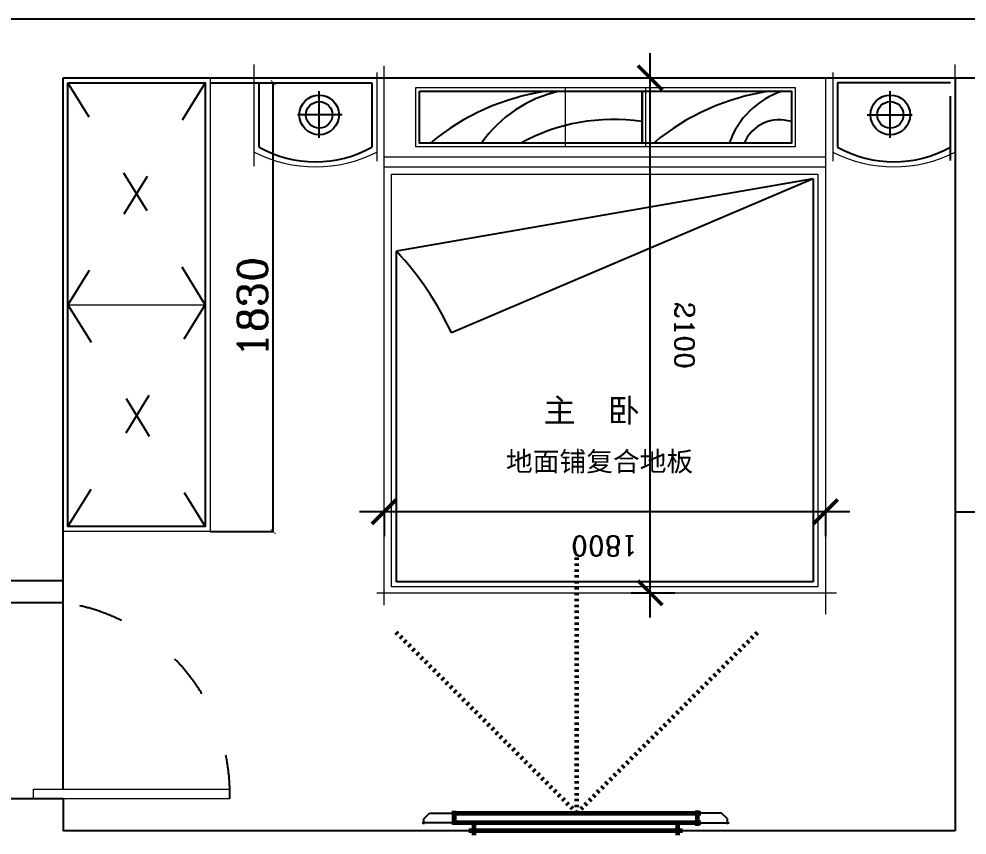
# Model space of a CAD drawing. Header units: millimetres. Extents: x 512961 to 1001058, y -961995 to -458543.
# Drawn here: x 812415 to 816283, y -914787 to -911459 of the extents above; entities that cross this region are included whole.
import ezdxf

# ---------------------------------------------------------------- set-up
doc = ezdxf.new("R2010")
doc.units = ezdxf.units.MM
doc.header["$MEASUREMENT"] = 0
doc.header["$PDMODE"] = 3
doc.linetypes.add('ACAD_ISO03W100', pattern=[30, 12, -18])
doc.layers.get('0').update_dxf_attribs({"linetype": 'CONTINUOUS'})
doc.layers.get('DEFPOINTS').update_dxf_attribs({"linetype": 'CONTINUOUS'})
for name, color, linetype in [('FIXTURE', 2, 'CONTINUOUS'), ('txt', 7, 'CONTINUOUS'), ('WINDOW', 5, 'CONTINUOUS'), ('地面', 8, 'CONTINUOUS'), ('装饰细节', 1, 'CONTINUOUS')]:
    doc.layers.add(name, color=color, linetype=linetype)
doc.layers.add('基线', color=147, linetype='CONTINUOUS', lineweight=60)
doc.layers.add('门窗', color=4, linetype='CONTINUOUS', lineweight=13)
doc.styles.get("Standard").update_dxf_attribs({"font": 'complex.shx', "bigfont": 'hzxy.shx'})
doc.dimstyles.new('LMDIM40', dxfattribs={"dimtxt": 80, "dimasz": 20, "dimexe": 0, "dimexo": 0, "dimgap": 25, "dimtad": 1, "dimdec": 0, "dimzin": 0, "dimdsep": 46, "dimtxsty": 'Standard', "dimblk1": 'DOT', "dimblk2": 'DOT', "dimsah": 1, "dimcen": 0, "dimclrd": 2, "dimclre": 2, "dimclrt": 2, "dimadec": 0, "dimazin": 0, "dimtfac": 1, "dimtdec": 0, "dimtmove": 2, "dimatfit": 3, "dimldrblk": 'DOT', "dimfxl": 0, "dimtolj": 1, "dimtzin": 0, "dimarcsym": 0})
doc.dimstyles.new('副本ISO-25', dxfattribs={"dimtxt": 80, "dimasz": 100, "dimexe": 100, "dimexo": 100, "dimgap": 100, "dimtad": 1, "dimdec": 0, "dimdsep": 46, "dimtxsty": 'Standard', "dimblk": 'ARCHTICK', "dimcen": 100, "dimdle": 100, "dimclrd": 250, "dimclre": 250, "dimclrt": 147, "dimadec": 0, "dimazin": 0, "dimtfac": 1, "dimtdec": 0, "dimtmove": 0, "dimatfit": 3, "dimfxl": 0, "dimarcsym": 0})

# ---------------------------------------------------------------- blocks, each defined once
blk = doc.blocks.new('A$C1F987A59')
at = {"color": 250, "linetype": 'ACAD_ISO03W100'}
for q in [(1035.1, 1846.7), (1417.6, 923.4), (1035.1, 0)]:
    blk.add_line((111.8, 923.4), q, dxfattribs=at)
at = {"color": 147}
for p, q in [((61.8, 1555.5), (61.8, 288.7)), ((111.8, 291.2), (111.8, 1555.5)), ((124.4, 1537.2), (46.8, 1537.2)), ((21.8, 1462.3), (21.8, 371.7)), ((61.8, 1437.2), (0, 1437.2)), ((61.8, 397.2), (0, 397.2)), ((53.4, 297.2), (124.1, 297.2)), ((111.8, 297.2), (61.8, 297.2))]:
    blk.add_line(p, q, dxfattribs=at)
at = {"layer": '地面', "color": 250}
for p, q in [((61.8, 1537.2), (61.8, 1700.7)), ((55.8, 1691.8), (81.8, 1691.8)), ((81.8, 1691.8), (111.8, 1661.8)), ((111.8, 1661.8), (111.8, 1537.2)), ((61.8, 297.2), (61.8, 133.8)), ((111.8, 172.7), (111.8, 297.2)), ((81.8, 142.7), (111.8, 172.7)), ((55.8, 142.7), (81.8, 142.7))]:
    blk.add_line(p, q, dxfattribs=at)
blk = doc.blocks.new('A$C443E5640')
at = {"layer": '基线', "color": 7, "xscale": -1}
blk.add_blockref('A$C1F987A59', (1417.6, 0), dxfattribs=at)
blk = doc.blocks.new('_ArchTick')
at = {"color": 0, "linetype": 'ByBlock', "const_width": 0.15}
blk.add_lwpolyline([(-0.5, -0.5), (0.5, 0.5)], dxfattribs=at)
blk = doc.blocks.new('*D584')
at = {"color": 250, "lineweight": -2}
for p, q in [((787883.5, -913516), (787883.5, -913624.6)), ((789683.5, -913516), (789683.5, -913624.6)), ((789783.5, -913524.6), (787783.5, -913524.6))]:
    blk.add_line(p, q, dxfattribs=at)
at = {"layer": 'DEFPOINTS', "color": 0}
for p in [(787883.5, -913416), (789683.5, -913416), (787883.5, -913524.6)]:
    blk.add_point(p, dxfattribs=at)
at = {"color": 250, "lineweight": -2, "xscale": 100, "yscale": 100, "zscale": 100, "rotation": 180}
blk.add_blockref('_ArchTick', (787883.5, -913524.6), dxfattribs=at)
at = {"color": 250, "lineweight": -2, "xscale": 100, "yscale": 100, "zscale": 100}
blk.add_blockref('_ArchTick', (789683.5, -913524.6), dxfattribs=at)
at = {"color": 147, "insert": (788783.5, -913664.6), "char_height": 80, "attachment_point": 5, "rotation": 180}
blk.add_mtext('1800', dxfattribs=at)
blk = doc.blocks.new('*D585')
at = {"color": 250, "lineweight": -2}
for p, q in [((788968.9, -913955.3), (788968.9, -911655.3)), ((788863.8, -911755.3), (789068.9, -911755.3)), ((788890.8, -913855.3), (789068.9, -913855.3))]:
    blk.add_line(p, q, dxfattribs=at)
at = {"layer": 'DEFPOINTS', "color": 0}
for p in [(788763.8, -911755.3), (788968.9, -911755.3), (788790.8, -913855.3)]:
    blk.add_point(p, dxfattribs=at)
at = {"color": 250, "lineweight": -2, "xscale": 100, "yscale": 100, "zscale": 100}
for p, rotation in [((788968.9, -911755.3), 90), ((788968.9, -913855.3), 270)]:
    blk.add_blockref('_ArchTick', p, dxfattribs=dict(at, rotation=rotation))
at = {"color": 147, "insert": (789108.9, -912805.3), "char_height": 80, "attachment_point": 5, "rotation": 270}
blk.add_mtext('2100', dxfattribs=at)
blk = doc.blocks.new('*D1132')
at = {"layer": 'DEFPOINTS', "color": 0}
for p in [(813195.3, -911719.5), (813452.7, -911719.5), (813195.3, -913549.5)]:
    blk.add_point(p, dxfattribs=at)
at = {"layer": 'txt', "color": 2, "lineweight": -2}
for p, q in [((813195.3, -911719.5), (813452.7, -911719.5)), ((813452.7, -913549.5), (813452.7, -911719.5)), ((813195.3, -913549.5), (813452.7, -913549.5))]:
    blk.add_line(p, q, dxfattribs=at)
at = {"layer": 'txt', "color": 2, "lineweight": -2, "xscale": 20, "yscale": 20, "zscale": 20}
for p, rotation in [((813452.7, -911719.5), 90), ((813452.7, -913549.5), 270)]:
    blk.add_blockref('_ArchTick', p, dxfattribs=dict(at, rotation=rotation))
at = {"layer": 'txt', "color": 2, "insert": (813367.7, -912634.5), "char_height": 120, "attachment_point": 5, "rotation": 90}
blk.add_mtext('\\A1;1830', dxfattribs=at)
blk = doc.blocks.new('_DOT')
at = {"color": 0, "linetype": 'ByBlock'}
blk.add_line((-0.5, 0), (-1, 0), dxfattribs=at)
at = {"color": 0, "linetype": 'ByBlock', "const_width": 0.5}
blk.add_lwpolyline([(-0.25, 0, 1), (0.25, 0, 1)], format="xyb", close=True, dxfattribs=at)
blk = doc.blocks.new('DOT')
at = {"color": 0, "linetype": 'ByBlock'}
blk.add_line((-0.35, 0), (-1, 0), dxfattribs=at)
at = {"color": 0, "linetype": 'ByBlock', "const_width": 0.35}
blk.add_lwpolyline([(-0.175, 0, 1), (0.175, 0, 1)], format="xyb", close=True, dxfattribs=at)
blk = doc.blocks.new('A$C22EE77F0')
at = {"color": 250}
for p, q in [((46.7, 2180), (506.8, 2180)), ((46.7, 1917.3), (46.7, 2180)), ((506.8, 2180), (506.8, 1917.3)), ((2406.8, 2180), (2406.8, 1917.3)), ((2866.8, 2180), (2406.8, 2180)), ((291.7, 1955), (291.7, 2145.7)), ((2621.9, 1955), (2621.9, 2145.7)), ((385.8, 2049), (202.9, 2049)), ((2527.8, 2049), (2710.6, 2049)), ((2306.8, 1787.7), (606.8, 1492.6)), ((2306.8, 1787.7), (831, 1160.4)), ((2306.8, 1787.7), (2306.8, 144.9)), ((606.8, 144.9), (606.8, 1492.6)), ((2306.8, 144.9), (606.8, 144.9))]:
    blk.add_line(p, q, dxfattribs=at)
for points in [[(700.6, 2145.2), (1607.7, 2145.2), (1607.7, 1934.2), (700.6, 1934.2)], [(1611.2, 2145.2), (2218.3, 2145.2), (2218.3, 1934.2), (1611.2, 1934.2)]]:
    blk.add_lwpolyline(points, close=True, dxfattribs=at)
for centre in [(291.7, 2049), (2621.9, 2049)]:
    blk.add_circle(centre, 81, dxfattribs=at)
for centre, radius, start, end in [((1352.1, 1210.8), 943.8, 98.0908, 129.9641), ((1386.5, 1628.8), 529.4, 102.711, 144.771), ((2262.7, 1210.8), 943.8, 98.0908, 129.9641), ((2286.3, 1821.2), 340.8, 108.0489, 160.6348), ((1490.6, 1246.1), 784.1, 81.4136, 118.6439), ((2169.6, 1872), 157.1, 71.9504, 156.6806), ((276.8, 2328.3), 470.9, 240.7611, 299.2389), ((2636.8, 2328.3), 470.9, 240.7611, 299.2389), ((-300.3, 638.7), 1245.8, 24.7582, 43.2711)]:
    blk.add_arc(centre, radius, start, end, dxfattribs=at)
at = {"layer": 'FIXTURE', "color": 147}
for centre in [(291.7, 2049), (2621.9, 2049)]:
    blk.add_circle(centre, 54, dxfattribs=at)
at = {"layer": '门窗'}
for p, q in [((26.7, 1839.7), (26.7, 2254.4)), ((556.8, 49.3), (556.8, 2248.3)), ((2886.8, 1839.7), (2886.8, 2254.4)), ((526.8, 2221.2), (526.8, 1860.6)), ((2386.8, 2221.2), (2386.8, 1860.6)), ((526.8, 2200), (0, 2200)), ((517.5, 2200), (2356.8, 2200)), ((2356.8, 2200), (2356.8, 12.9)), ((2923, 2200), (2358.4, 2200)), ((556.8, 1877.7), (2356.8, 1877.7)), ((556.8, 1837.7), (2356.8, 1837.7)), ((526.4, 100), (2401.8, 100))]:
    blk.add_line(p, q, dxfattribs=at)
for points in [[(685.6, 2160.2), (1622.7, 2160.2), (1622.7, 1919.2), (685.6, 1919.2)], [(1296.2, 2160.2), (2233.3, 2160.2), (2233.3, 1919.2), (1296.2, 1919.2)], [(586.8, 1807.7), (2326.8, 1807.7), (2326.8, 124.9), (586.8, 124.9)]]:
    blk.add_lwpolyline(points, close=True, dxfattribs=at)
for centre in [(276.8, 2388.3), (2636.8, 2388.3)]:
    blk.add_arc(centre, 550.9, 243.0109, 296.9891, dxfattribs=at)
dim = blk.add_linear_dim(base=(1642.2, 2200), p1=(1464.1, 100), p2=(1437.1, 2200), angle=90, dimstyle='副本ISO-25')
dim.commit()
dim.dimension.update_dxf_attribs({"geometry": '*D585', "text_midpoint": (1782.2, 1150), "insert": (-787326.7, 913955.3)})
dim = blk.add_linear_dim(base=(556.8, 430.7), p1=(2356.8, 539.3), p2=(556.8, 539.3), dimstyle='副本ISO-25')
dim.commit()
dim.dimension.update_dxf_attribs({"geometry": '*D584', "text_midpoint": (1456.8, 290.7), "insert": (-787326.7, 913955.3)})

msp = doc.modelspace()

# ---------------------------------------------------------------- linework, layer by layer
at = {"color": 250}
msp.add_line((816215.3, -912036.5), (816215.3, -911773.9), dxfattribs=at)
msp.add_lwpolyline([(812615.3, -911719.5), (813175.3, -911719.5), (813175.3, -913529.5), (812615.3, -913529.5)], close=True, dxfattribs=at)
at = {"layer": 'txt'}
msp.add_lwpolyline([(812595.3, -911699.5), (813195.3, -911699.5)], dxfattribs=at)
at = {"layer": 'WINDOW'}
for p, q in [((811455.3, -911459.5), (817065.3, -911459.5)), ((812595.3, -913749.5), (812595.3, -911699.5)), ((812595.3, -911699.5), (817065.3, -911699.5)), ((816235.3, -911699.5), (816235.3, -914769.5)), ((816235.3, -913469.5), (817065.3, -913469.5)), ((811825.3, -913749.5), (812595.3, -913749.5)), ((812595.3, -913839.5), (812595.3, -913749.5)), ((812595.3, -913839.5), (812355.3, -913839.5)), ((812595.3, -914639.5), (812355.3, -914639.5)), ((812595.3, -914639.5), (812595.3, -914769.5)), ((816235.3, -914769.5), (812595.3, -914769.5))]:
    msp.add_line(p, q, dxfattribs=at)
at = {"layer": '装饰细节', "color": 250, "linetype": 'ACAD_ISO03W100', "ltscale": 15}
for p, q in [((813175.3, -911719.5), (812615.3, -912624.5)), ((813175.3, -912624.5), (812615.3, -911719.5)), ((812615.3, -912624.5), (813175.3, -913529.5)), ((812615.3, -913529.5), (813175.3, -912624.5))]:
    msp.add_line(p, q, dxfattribs=at)
at = {"layer": '装饰细节', "color": 250}
msp.add_line((812595.3, -914599.5), (812595.3, -913839.5), dxfattribs=at)
at = {"layer": '装饰细节', "color": 250, "linetype": 'ACAD_ISO03W100', "ltscale": 15}
msp.add_arc((812488.3, -914619.5), 787.3, 358.5444, 82.1847, dxfattribs=at)
at = {"layer": '门窗'}
msp.add_line((812615.3, -912624.5), (813175.3, -912624.5), dxfattribs=at)
msp.add_lwpolyline([(812595.3, -911699.5), (813195.3, -911699.5), (813195.3, -913549.5), (812595.3, -913549.5)], close=True, dxfattribs=at)
msp.add_lwpolyline([(812475.3, -914599.5), (813275.3, -914599.5), (813275.3, -914639.5), (812475.3, -914639.5), (812475.3, -914599.5)], dxfattribs=at)

# ---------------------------------------------------------------- block references
at = {"color": 147, "xscale": 0.8000000000465661, "yscale": 0.8000000000465661, "zscale": 0.8, "rotation": 270}
msp.add_blockref('A$C443E5640', (813952.8, -913652.8), dxfattribs=at)
at = {"layer": 'txt'}
msp.add_blockref('A$C22EE77F0', (813348.5, -913899.5), dxfattribs=at)

# ---------------------------------------------------------------- texts
at = {"char_height": 96, "attachment_point": 3}
for s, insert, width in [('{\\fSimHei|b0|i0|c134|p2;\\C147;主  卧}', (814948, -913007.8), 805.641), ('{\\fSimHei|b0|i0|c134|p2;\\H0.8333x;\\C147;地面铺复合地板}', (815166.1, -913223.8), 843.955)]:
    msp.add_mtext(s, dxfattribs=dict(at, insert=insert, width=width))

# ---------------------------------------------------------------- dimensions: what is measured, and where the dimension line sits
at = {"layer": 'txt'}
dim = msp.add_linear_dim(base=(813452.7, -911719.5), p1=(813195.3, -913549.5), p2=(813195.3, -911719.5), angle=90, dimstyle='LMDIM40', override={"dimtxt": 120, "dimblk": 'ArchTick', "dimsah": 0, "dimldrblk": 'DOT'}, dxfattribs=at)
dim.commit()
dim.dimension.update_dxf_attribs({"geometry": '*D1132', "text_midpoint": (813367.7, -912634.5)})

doc.saveas('drawing.dxf')
